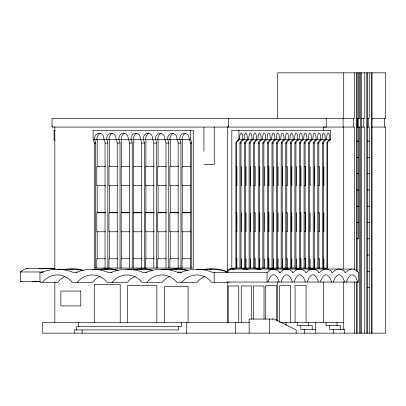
<?xml version="1.0" encoding="UTF-8"?>
<svg xmlns="http://www.w3.org/2000/svg" width="406" height="406" viewBox="0 0 406 406"><rect width="100%" height="100%" fill="white"/><g stroke="black" fill="none" stroke-linecap="round" stroke-linejoin="round"><path stroke-width="0.61" d="M33.399 281.713L40.275 281.718L20.3 281.713L20.31 271.949L20.787 271.949A47.416 16.682 -89.9 0 1 27.902 268.787M54.835 322.318L54.835 281.769M203.944 151.377L203.944 127.068M96.79 139.684C96.831 137.162 97.821 134.31 100.277 133.209M108.97 139.684C109.016 137.162 110.006 134.31 112.462 133.209M121.155 139.684C121.201 137.162 122.191 134.31 124.642 133.209M133.341 139.684C133.386 137.162 134.376 134.31 136.827 133.209M145.526 139.684C145.566 137.162 146.561 134.31 149.012 133.209M157.711 139.684C157.751 137.162 158.741 134.31 161.197 133.209M169.891 139.684C169.936 137.162 170.926 134.31 173.377 133.209M182.076 139.684C182.121 137.162 183.111 134.31 185.562 133.209M326.206 118.39L326.206 127.078L52.039 127.078L52.415 125.921M227.441 270.183L230.471 268.843L232.542 268.843A47.401 16.676 -90 0 1 233.572 269.117M229.953 268.98L231.821 268.087L327.475 268.087L327.475 143.064A5.349 5.009 -90 0 1 330.52 139.684L330.52 130.301L231.821 130.301L231.821 268.087M272.725 319.055L273.045 319.075L272.736 319.065M356.828 118.39L359.604 118.39M361.122 118.39L364.766 118.39L364.766 72.831M366.988 118.39L369.242 118.39L369.242 72.831M371.444 118.39L385.7 118.39L385.7 72.831L277.724 72.831L277.724 118.39M356.828 127.068L359.604 127.068M361.122 127.068L364.766 127.068L364.766 333.159M366.988 127.068L369.242 127.068L369.242 333.159M371.444 127.068L385.7 127.068L385.7 333.159L42.671 333.169L42.671 322.318L249.254 322.318M55.267 130.301L54.084 130.301L54.084 139.684A5.349 5.009 -90 0 1 55.099 140.227M54.084 139.684L54.607 139.684M93.111 139.684A5.349 1.883 90 0 1 94.258 143.064L94.258 268.087L193.256 268.087L193.256 130.301L93.111 130.301L93.111 139.684L190.581 139.684A5.349 1.883 90 0 1 191.728 143.064L191.728 268.087M238.723 139.684L330.52 139.684M356.828 141.166L358.528 141.166M367.389 141.136L369.242 141.136M94.258 143.064L95.643 143.064L95.643 268.087M95.643 143.064A5.349 1.883 90 0 0 94.496 139.684C93.847 131.189 104.565 131.189 103.911 139.684A5.349 1.883 90 0 1 105.052 143.064L107.829 143.064L107.829 268.087M107.829 143.064A5.349 1.883 90 0 0 106.682 139.684C106.027 131.189 116.745 131.189 116.091 139.684A5.349 1.883 90 0 1 117.238 143.064L120.014 143.064L120.014 268.087M120.014 143.064A5.349 1.883 90 0 0 118.867 139.684C118.212 131.189 128.93 131.189 128.276 139.684A5.349 1.883 90 0 1 129.423 143.064L132.194 143.064L132.194 268.087M132.194 143.064A5.349 1.883 90 0 0 131.052 139.684C130.397 131.189 141.115 131.189 140.461 139.684A5.349 1.883 90 0 1 141.603 143.064L144.379 143.064L144.379 268.087M144.379 143.064A5.349 1.883 90 0 0 143.237 139.684C142.582 131.189 153.301 131.189 152.646 139.684A5.349 1.883 90 0 1 153.788 143.064L156.564 143.064L156.564 268.087M156.564 143.064A5.349 1.883 90 0 0 155.417 139.684C154.762 131.189 165.481 131.189 164.826 139.684A5.349 1.883 90 0 1 165.973 143.064L168.749 143.064L168.749 268.087M168.749 143.064A5.349 1.883 90 0 0 167.602 139.684C166.947 131.189 177.666 131.189 177.011 139.684A5.349 1.883 90 0 1 178.158 143.064L180.934 143.064L180.934 268.087M180.934 143.064A5.349 1.883 90 0 0 179.787 139.684C179.132 131.189 189.851 131.189 189.196 139.684A5.349 1.883 90 0 1 190.343 143.064L191.728 143.064M235.881 268.087L235.881 143.064L236.404 143.064A5.349 5.009 -90 0 1 239.449 139.684L239.966 134.944L240.758 133.209L241.22 132.98L242.103 133.879L242.468 134.944L242.986 139.684A5.349 5.009 90 0 0 239.941 143.064L239.941 268.087M239.941 143.064L240.981 143.064A5.349 5.009 -90 0 1 244.031 139.684L244.549 134.944L245.341 133.209L245.797 132.98L246.254 133.209L247.046 134.944L247.564 139.684A5.349 5.009 -90 0 0 244.519 143.064L244.519 268.087M244.519 143.064L245.564 143.064A5.349 5.009 90 0 1 248.609 139.684L249.127 134.944L249.918 133.209L250.375 132.98L251.263 133.879L251.629 134.944L252.146 139.684A5.349 5.009 -90 0 0 249.101 143.064L249.101 268.087M249.101 143.064L250.142 143.064A5.349 5.009 90 0 1 253.187 139.684L253.704 134.944L254.501 133.209L254.958 132.98L255.841 133.879L256.206 134.944L256.724 139.684A5.349 5.009 -90 0 0 253.679 143.064L253.679 268.087M253.679 143.064L254.719 143.064A5.349 5.009 90 0 1 257.769 139.684L258.287 134.944L258.652 133.879L259.535 132.98L260.419 133.879L260.789 134.944L261.307 139.684A5.349 5.009 90 0 0 258.257 143.064L258.257 268.087M258.257 143.064L259.302 143.064A5.349 5.009 90 0 1 262.347 139.684L262.865 134.944L263.656 133.209L264.118 132.98L265.001 133.879L265.367 134.944L265.884 139.684A5.349 5.009 90 0 0 262.839 143.064L262.839 268.087M262.839 143.064L263.88 143.064A5.349 5.009 90 0 1 266.925 139.684L267.447 134.944L268.239 133.209L268.696 132.98L269.579 133.879L269.944 134.944L270.462 139.684A5.349 5.009 90 0 0 267.417 143.064L267.417 268.087M267.417 143.064L268.462 143.064A5.349 5.009 90 0 1 271.507 139.684L272.025 134.944L272.817 133.209L273.274 132.98L274.162 133.879L274.527 134.944L275.045 139.684A5.349 5.009 -90 0 0 272 143.064L272 268.087M272 143.064L273.04 143.064A5.349 5.009 90 0 1 276.085 139.684L276.603 134.944L276.968 133.879L277.856 132.98L278.739 133.879L279.105 134.944L279.622 139.684A5.349 5.009 -90 0 0 276.577 143.064L276.577 268.087M276.577 143.064L277.618 143.064A5.349 5.009 90 0 1 280.668 139.684L281.185 134.944L281.551 133.879L282.434 132.98L283.317 133.879L283.682 134.944L284.205 139.684A5.349 5.009 90 0 0 281.155 143.064L281.155 268.087M281.155 143.064L282.2 143.064A5.349 5.009 -90 0 1 285.245 139.684L285.763 134.944L286.555 133.209L287.012 132.98L287.9 133.879L288.265 134.944L288.783 139.684A5.349 5.009 90 0 0 285.738 143.064L285.738 268.087M285.738 143.064L286.778 143.064A5.349 5.009 -90 0 1 289.823 139.684L290.341 134.944L291.138 133.209L291.594 132.98L292.477 133.879L292.843 134.944L293.36 139.684A5.349 5.009 -90 0 0 290.315 143.064L290.315 268.087M290.315 143.064L291.361 143.064A5.349 5.009 -90 0 1 294.406 139.684L294.923 134.944L295.715 133.209L296.172 132.98L297.06 133.879L297.425 134.944L297.943 139.684A5.349 5.009 -90 0 0 294.898 143.064L294.898 268.087M294.898 143.064L295.938 143.064A5.349 5.009 90 0 1 298.983 139.684L299.501 134.944L300.293 133.209L300.755 132.98L301.211 133.209L302.003 134.944L302.521 139.684A5.349 5.009 -90 0 0 299.476 143.064L299.476 268.087M299.476 143.064L300.516 143.064A5.349 5.009 90 0 1 303.566 139.684L304.084 134.944L304.876 133.209L305.332 132.98L306.215 133.879L306.581 134.944L307.103 139.684A5.349 5.009 90 0 0 304.053 143.064L304.053 268.087M304.053 143.064L305.099 143.064A5.349 5.009 90 0 1 308.144 139.684L308.661 134.944L309.453 133.209L309.91 132.98L310.372 133.209L311.163 134.944L311.681 139.684A5.349 5.009 -90 0 0 308.636 143.064L308.636 268.087M308.636 143.064L309.676 143.064A5.349 5.009 -90 0 1 312.721 139.684L313.239 134.944L313.61 133.879L314.493 132.98L315.376 133.879L315.741 134.944L316.259 139.684A5.349 5.009 -90 0 0 313.214 143.064L313.214 268.087M313.214 143.064L314.259 143.064A5.349 5.009 90 0 1 317.304 139.684L317.822 134.944L318.614 133.209L319.07 132.98L319.953 133.879L320.324 134.944L320.841 139.684A5.349 5.009 90 0 0 317.791 143.064L317.791 268.087M317.791 143.064L318.837 143.064A5.349 5.009 90 0 1 321.882 139.684L322.4 134.944L323.191 133.209L323.653 132.98L324.536 133.879L324.901 134.944L325.419 139.684A5.349 5.009 90 0 0 322.374 143.064L322.374 268.087M322.374 143.064L323.415 143.064A5.349 5.009 90 0 1 326.465 139.684L326.982 134.944L327.348 133.879L328.231 132.98L328.687 133.209L329.479 134.944L329.997 139.684A5.349 5.009 -90 0 0 326.952 143.064L326.952 268.087M326.952 143.064L327.475 143.064M356.828 157.437L358.528 157.437M367.389 157.406L369.242 157.406M204.061 164.572L214.246 164.572L214.246 127.068M105.57 166.683L96.79 166.683L96.79 185.664L105.57 185.664M117.755 166.683L108.97 166.683L108.97 185.664L117.755 185.664M129.94 166.683L121.155 166.683L121.155 185.664L129.94 185.664M142.12 166.683L133.341 166.683L133.341 185.664L142.12 185.664M154.305 166.683L145.526 166.683L145.526 185.664L154.305 185.664M166.49 166.683L157.711 166.683L157.711 185.664L166.49 185.664M178.676 166.683L169.891 166.683L169.891 185.664L178.676 185.664M190.861 166.683L182.076 166.683L182.076 185.664L190.861 185.664M235.881 166.683L236.896 166.683L236.896 185.664L235.881 185.664M254.197 166.683L255.212 166.683L255.212 185.664L254.197 185.664M267.935 166.683L268.95 166.683L268.95 185.664L267.935 185.664M286.255 166.683L287.27 166.683L287.27 185.664L286.255 185.664M299.993 166.683L301.008 166.683L301.008 185.664L299.993 185.664M304.409 166.683L305.591 166.683L305.591 185.664L304.409 185.664M318.314 166.683L319.329 166.683L319.329 185.664L318.314 185.664M367.389 173.677L369.242 173.677M356.828 173.707L358.528 173.707M356.828 189.978L358.528 189.978M367.389 189.947L369.242 189.947M367.389 206.218L369.242 206.218M356.828 206.248L358.528 206.248M97.171 212.668L105.327 212.668M109.356 212.668L117.512 212.668M121.536 212.668L129.692 212.668M133.721 212.668L141.877 212.668M145.906 212.668L154.062 212.668M158.091 212.668L166.247 212.668M170.276 212.668L178.427 212.668M182.456 212.668L190.612 212.668M105.57 212.785L96.79 212.785L96.79 231.765L105.57 231.765M117.755 212.785L108.97 212.785L108.97 231.765L117.755 231.765M129.94 212.785L121.155 212.785L121.155 231.765L129.94 231.765M142.12 212.785L133.341 212.785L133.341 231.765L142.12 231.765M154.305 212.785L145.526 212.785L145.526 231.765L154.305 231.765M166.49 212.785L157.711 212.785L157.711 231.765L166.49 231.765M178.676 212.785L169.891 212.785L169.891 231.765L178.676 231.765M190.861 212.785L182.076 212.785L182.076 231.765L190.861 231.765M235.881 212.785L236.896 212.785L236.896 231.765L235.881 231.765M254.197 212.785L255.212 212.785L255.212 231.765L254.197 231.765M267.935 212.785L268.95 212.785L268.95 231.765L267.935 231.765M286.255 212.785L287.27 212.785L287.27 231.765L286.255 231.765M299.993 212.785L301.008 212.785L301.008 231.765L299.993 231.765M304.409 212.785L305.591 212.785L305.591 231.765L304.409 231.765M318.314 212.785L319.329 212.785L319.329 231.765L318.314 231.765M356.828 222.518L358.528 222.518M367.389 222.488L369.242 222.488M356.828 238.789L358.528 238.789L358.528 127.068M367.389 238.758L369.242 238.758M367.389 255.029L369.242 255.029M105.57 258.764L96.79 258.764L96.79 268.087M117.755 258.764L108.97 258.764L108.97 268.087M129.94 258.764L121.155 258.764L121.155 268.087M142.12 258.764L133.341 258.764L133.341 268.087M154.305 258.764L145.526 258.764L145.526 268.087M166.49 258.764L157.711 258.764L157.711 268.087M178.676 258.764L169.891 258.764L169.891 268.087M190.861 258.764L182.076 258.764L182.076 268.087M235.881 258.764L236.896 258.764L236.896 268.087M254.197 258.764L255.212 258.764L255.212 268.087M267.935 258.764L268.95 258.764L268.95 268.087M286.255 258.764L287.27 258.764L287.27 268.087M299.993 258.764L301.008 258.764L301.008 268.087M304.409 258.764L305.591 258.764L305.591 268.087M318.314 258.764L319.329 258.764L319.329 268.087M226.903 272.289A47.416 16.682 90 0 1 232.978 269.031L352.134 269.031M57.373 269.274L72.638 269.274A47.416 44.386 90 0 1 83.017 270.589M76.059 272.533A47.416 44.386 90 0 1 92.218 269.274L107.483 269.274A47.416 44.386 90 0 1 117.862 270.589M127.063 269.274L142.328 269.274A47.416 44.386 -90 0 1 152.707 270.589M161.908 269.274L177.173 269.274M180.599 272.533A47.416 44.386 -90 0 1 196.758 269.274L212.023 269.274A47.416 44.386 90 0 1 227.147 272.116M367.389 271.299L369.242 271.299M177.721 272.005L180.264 272.005M226.426 272.289L267.518 272.289A47.416 16.682 90 0 1 279.668 272.289M279.358 272.289L280.607 272.289A47.416 16.682 -90 0 1 292.756 272.289M292.447 272.289L293.7 272.289A47.416 16.682 90 0 1 299.775 269.031A47.416 16.682 -90 0 1 305.845 272.289M305.54 272.289L306.789 272.289A47.416 16.682 -90 0 1 312.864 269.031A47.416 16.682 90 0 1 318.938 272.289M318.629 272.289L319.877 272.289A47.416 16.682 90 0 1 332.027 272.289M331.717 272.289L332.971 272.289A47.416 16.682 -90 0 1 339.046 269.031A47.416 16.682 90 0 1 345.115 272.289M344.811 272.289L346.059 272.289A47.416 16.682 90 0 1 358.209 272.289L358.686 272.289L358.686 282.048L226.426 282.048M42.432 272.533L39.945 272.533L39.945 282.292L57.748 282.292A20.899 19.564 -90 0 1 64.437 276.872M77.196 272.533L73.532 272.533A47.416 44.386 -90 0 0 41.214 272.533M112.127 272.533L108.377 272.533A47.416 44.386 -90 0 0 92.218 269.274M146.972 272.533L143.222 272.533A47.416 44.386 -90 0 0 110.904 272.533M181.817 272.533L178.067 272.533A47.416 44.386 -90 0 0 145.749 272.533M227.005 272.533L212.917 272.533A47.416 44.386 90 0 0 196.758 269.274M20.3 281.713L21.254 281.713M32.45 281.713L34.353 281.713M229.451 282.292L211.648 282.292A20.899 19.564 -90 0 0 181.868 282.292M367.389 287.57L369.242 287.57M280.267 322.318L343.72 322.318M39.966 268.696L54.962 268.716M26.867 268.696L54.983 268.736M20.31 271.949L43.432 271.984M228.527 125.835L228.71 127.078L228.71 118.39M384.304 118.39L384.304 127.068M372.038 72.831L372.038 333.159M371.272 72.831L371.272 333.159M368.227 118.39L368.227 127.068M367.562 72.831L367.562 333.159M366.796 72.831L366.796 333.159M363.751 118.39L363.751 127.068M361.325 72.831L361.325 333.159M360.558 72.831L360.558 333.159M359.295 72.831L359.295 118.39M359.295 127.068L359.295 333.159M358.528 72.831L358.528 118.39M358.28 118.39L358.28 127.068M357.513 118.39L357.513 127.068M357.158 72.831L357.158 271.715M357.158 281.85L357.158 333.159M356.392 72.831L356.392 271.086M356.392 281.85L356.392 333.159M354.362 72.831L354.362 118.39L52.039 118.39L52.039 127.078M354.362 269.746L354.362 127.068L323.415 127.068L323.415 130.301M354.362 281.794L354.362 333.159M353.347 118.39L353.347 127.068M344.648 333.169L344.648 329.373L329.586 329.373L329.586 325.576M343.72 72.831L343.72 118.39M343.72 127.068L343.72 269.071M343.72 281.749L343.72 329.545M343.085 118.39L343.085 127.068M340.583 329.373L340.583 325.576L326.033 325.576L326.033 322.318M337.031 322.318L337.031 325.576M333.646 329.373L333.646 333.169M323.907 166.683L323.907 185.664M323.907 212.785L323.907 231.765M323.907 258.764L323.907 268.087M323.415 143.064L323.415 269.345M323.415 281.962L323.415 322.318M318.837 143.064L318.837 268.087M315.761 333.169L315.761 329.373L300.755 329.373L300.755 325.576M315.371 322.318L315.371 329.373M314.746 166.683L314.746 185.664M314.746 212.785L314.746 231.765M314.746 258.764L314.746 268.087M314.259 143.064L314.259 268.087M312.204 329.373L312.204 325.576L297.202 325.576L297.202 322.318M310.169 166.683L310.169 185.664M310.169 212.785L310.169 231.765M310.169 258.764L310.169 268.087M309.676 143.064L309.676 268.087M308.651 322.318L308.651 325.576M306.063 322.318L306.063 285.504L295.066 285.504L295.066 322.318M305.099 143.064L305.099 268.087M304.312 329.373L304.312 333.169M300.516 143.064L300.516 268.087M296.431 166.683L296.431 185.664M296.431 212.785L296.431 231.765M296.431 258.764L296.431 268.087M296.162 333.169L296.162 329.916L274.405 319.065L249.137 319.065L249.137 333.169M295.938 143.064L295.938 268.087M291.848 166.683L291.848 185.664M291.848 212.785L291.848 231.765M291.848 258.764L291.848 268.087M291.361 143.064L291.361 268.087M290.655 322.318L290.655 285.504L279.658 285.504L279.658 322.318M286.778 143.064L286.778 268.087M286.037 322.318L286.037 325.333M282.693 166.683L282.693 185.664M282.693 212.785L282.693 231.765M282.693 258.764L282.693 268.087M282.2 143.064L282.2 268.087M278.11 166.683L278.11 185.664M278.11 212.785L278.11 231.765M278.11 258.764L278.11 268.087M277.724 267.803L277.724 269.071M277.724 281.749L277.724 321.055M277.618 143.064L277.618 268.087M276.73 320.451L276.73 285.504L265.727 285.504L265.727 319.202M273.532 166.683L273.532 185.664M273.532 212.785L273.532 231.765M273.532 258.764L273.532 268.087M273.04 143.064L273.04 268.087M269.447 319.065L269.447 333.169M268.462 143.064L268.462 268.087M267.041 272.289L267.041 282.048M264.372 166.683L264.372 185.664M264.372 212.785L264.372 231.765M264.372 258.764L264.372 268.087M264.012 319.187L264.012 285.981L253.491 285.981L253.491 319.187M263.88 143.064L263.88 268.087M259.794 166.683L259.794 185.664M259.794 212.785L259.794 231.765M259.794 258.764L259.794 268.087M259.302 143.064L259.302 268.087M254.719 143.064L254.719 268.087M251.73 319.187L251.73 285.981L241.215 285.981L241.215 322.318M250.634 166.683L250.634 185.664M250.634 212.785L250.634 231.765M250.634 258.764L250.634 268.087M250.142 143.064L250.142 268.087M246.051 166.683L246.051 185.664M246.051 212.785L246.051 231.765M246.051 258.764L246.051 268.087M245.564 143.064L245.564 268.087M241.474 166.683L241.474 185.664M241.474 212.785L241.474 231.765M241.474 258.764L241.474 268.087M240.981 143.064L240.981 268.087M238.926 130.301L238.926 139.684A5.349 5.009 90 0 0 235.881 143.064M238.753 322.318L238.753 285.981L228.238 285.981L228.238 322.318M236.404 143.064L236.404 268.087M235.587 322.318L235.587 333.169M227.441 126.611L227.441 271.853L225.244 271.02A47.401 44.371 90 0 0 204.553 269.371M227.441 281.769L227.441 322.318M214.185 272.533L214.185 282.292M190.581 130.301L190.581 139.684M190.343 143.064L190.343 268.087M188.09 322.318L188.09 286.342L164.684 286.342L164.684 322.318M186.735 322.318L186.735 333.169M182.456 139.684L182.456 166.683M182.456 185.664L182.456 212.785M182.456 231.765L182.456 258.764M181.365 322.318L181.365 326.657L76.364 326.657L76.364 329.916M178.676 326.657L178.676 329.916L74.455 329.916L74.455 333.169M178.158 143.064L178.158 268.087M170.276 139.684L170.276 166.683M170.276 185.664L170.276 212.785M170.276 231.765L170.276 258.764M165.973 143.064L165.973 268.087M158.091 139.684L158.091 166.683M158.091 185.664L158.091 212.785M158.091 231.765L158.091 258.764M156.868 322.318L156.868 285.621L127.55 285.621L127.55 322.318M153.788 143.064L153.788 268.087M145.906 139.684L145.906 166.683M145.906 185.664L145.906 212.785M145.906 231.765L145.906 258.764M141.603 143.064L141.603 268.087M133.721 139.684L133.721 166.683M133.721 185.664L133.721 212.785M133.721 231.765L133.721 258.764M129.423 143.064L129.423 268.087M121.536 139.684L121.536 166.683M121.536 185.664L121.536 212.785M121.536 231.765L121.536 258.764M120.222 322.318L120.222 284.388L94.253 284.388L94.253 322.318M117.238 143.064L117.238 268.087M109.356 139.684L109.356 166.683M109.356 185.664L109.356 212.785M109.356 231.765L109.356 258.764M105.052 143.064L105.052 268.087M97.171 139.684L97.171 166.683M97.171 185.664L97.171 212.785M97.171 231.765L97.171 258.764M82.088 330.154L82.088 333.169M78.272 322.318L78.272 326.657M54.835 126.606L54.835 269.477M65.127 269.371A47.401 44.371 90 0 1 72.263 268.752L75.014 268.843A47.401 44.371 90 0 1 83.174 270.208M169.698 269.371A47.401 44.371 90 0 1 176.828 268.752L179.584 268.843A47.401 44.371 90 0 1 187.739 270.208M134.838 269.371A47.401 44.371 90 0 1 152.884 270.208M99.983 269.371A47.401 44.371 90 0 1 118.029 270.208M279.191 282.048A21 7.389 -90 0 0 274.649 274.974L273.593 274.76A21 7.389 90 0 0 267.996 282.048M296.365 269.396A47.416 16.682 90 0 1 300.496 269.396M344.638 282.048A21 7.389 -90 0 0 340.096 274.974L339.046 274.76A21 7.389 90 0 0 333.448 282.048M270.183 269.396A47.416 16.682 90 0 1 274.319 269.396M292.279 282.048A21 7.389 -90 0 0 287.737 274.974L286.682 274.76A21 7.389 -90 0 0 281.084 282.048M307.266 282.048A21 7.389 90 0 1 312.864 274.76L313.919 274.974A21 7.389 90 0 1 318.461 282.048M331.55 282.048A21 7.389 -90 0 0 327.008 274.974L325.952 274.76A21 7.389 90 0 0 320.354 282.048M232.978 269.031A47.416 16.682 -90 0 1 235.049 269.396M244.001 269.396A47.416 16.682 -90 0 1 248.137 269.396M294.177 282.048A21 7.389 -90 0 1 299.775 274.76L300.826 274.974A21 7.389 90 0 1 305.368 282.048M346.536 282.048A21 7.389 90 0 1 352.134 274.76L353.19 274.974A21 7.389 90 0 1 357.732 282.048M313.589 269.396A47.416 16.682 -90 0 0 311.519 269.031A47.416 16.682 90 0 0 309.453 269.396M257.094 269.396A47.416 16.682 90 0 1 261.225 269.396M283.271 269.396A47.416 16.682 -90 0 1 287.407 269.396M242.539 269.117A47.401 16.676 90 0 1 244.61 268.752L245.645 268.843A47.401 16.676 -90 0 1 246.675 269.117M255.643 269.117A47.401 16.676 90 0 1 257.708 268.752L258.744 268.843A47.401 16.676 90 0 1 259.774 269.117M268.747 269.117A47.401 16.676 90 0 1 270.812 268.752L271.847 268.843A47.401 16.676 90 0 1 272.878 269.117M285.981 269.117A47.401 16.676 -90 0 0 284.946 268.843L283.911 268.752A47.401 16.676 -90 0 0 281.845 269.117M294.949 269.117A47.401 16.676 90 0 1 297.014 268.752L298.05 268.843A47.401 16.676 -90 0 1 299.08 269.117M308.047 269.117A47.401 16.676 90 0 1 310.118 268.752L311.153 268.843A47.401 16.676 -90 0 1 312.184 269.117M69.883 269.366A47.416 44.386 -90 0 1 72.638 269.274M42.483 282.292A20.899 19.564 90 0 1 72.263 282.292L92.593 282.292A20.899 19.564 90 0 1 100.323 276.4M77.328 282.292A20.899 19.564 90 0 1 107.108 282.292L127.438 282.292A20.899 19.564 -90 0 1 135.168 276.4M112.173 282.292A20.899 19.564 90 0 1 141.953 282.292L162.283 282.292A20.899 19.564 90 0 1 170.012 276.4M147.023 282.292A20.899 19.564 -90 0 1 176.798 282.292L197.133 282.292A20.899 19.564 -90 0 1 204.857 276.4M209.268 269.366A47.416 44.386 -90 0 1 212.023 269.274M174.423 269.366A47.416 44.386 -90 0 1 187.552 270.589M139.573 269.366A47.416 44.386 90 0 1 142.328 269.274M104.728 269.366A47.416 44.386 -90 0 1 107.483 269.274M52.029 268.787A47.416 16.682 -89.9 0 1 54.099 268.787M38.93 268.787A47.416 16.682 -89.9 0 1 41.001 268.787M80.764 291.061L60.859 291.061L60.859 305.921L80.764 305.921L80.764 291.061"/></g></svg>
